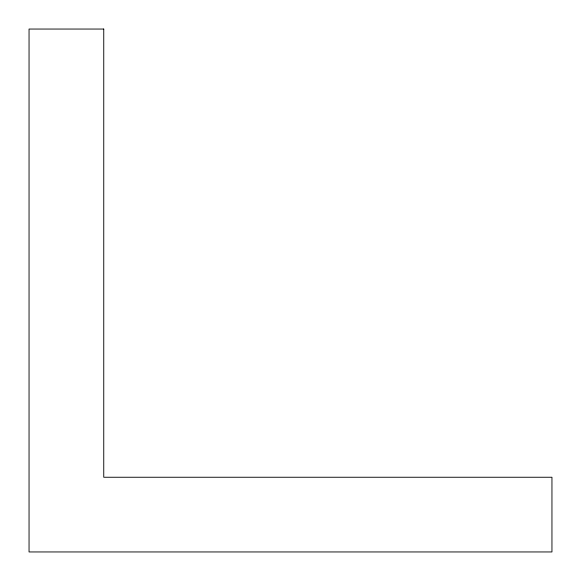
<?xml version="1.0" encoding="UTF-8"?>
<svg xmlns="http://www.w3.org/2000/svg" width="581" height="581" viewBox="0 0 581 581"><rect width="100%" height="100%" fill="white"/><g stroke="black" fill="none" stroke-linecap="round" stroke-linejoin="round"><path stroke-width="0.87" d="M103.752 29.05L29.05 29.05L29.05 551.95L551.95 551.95L551.95 477.248L103.752 477.248L103.752 29.05"/></g></svg>
